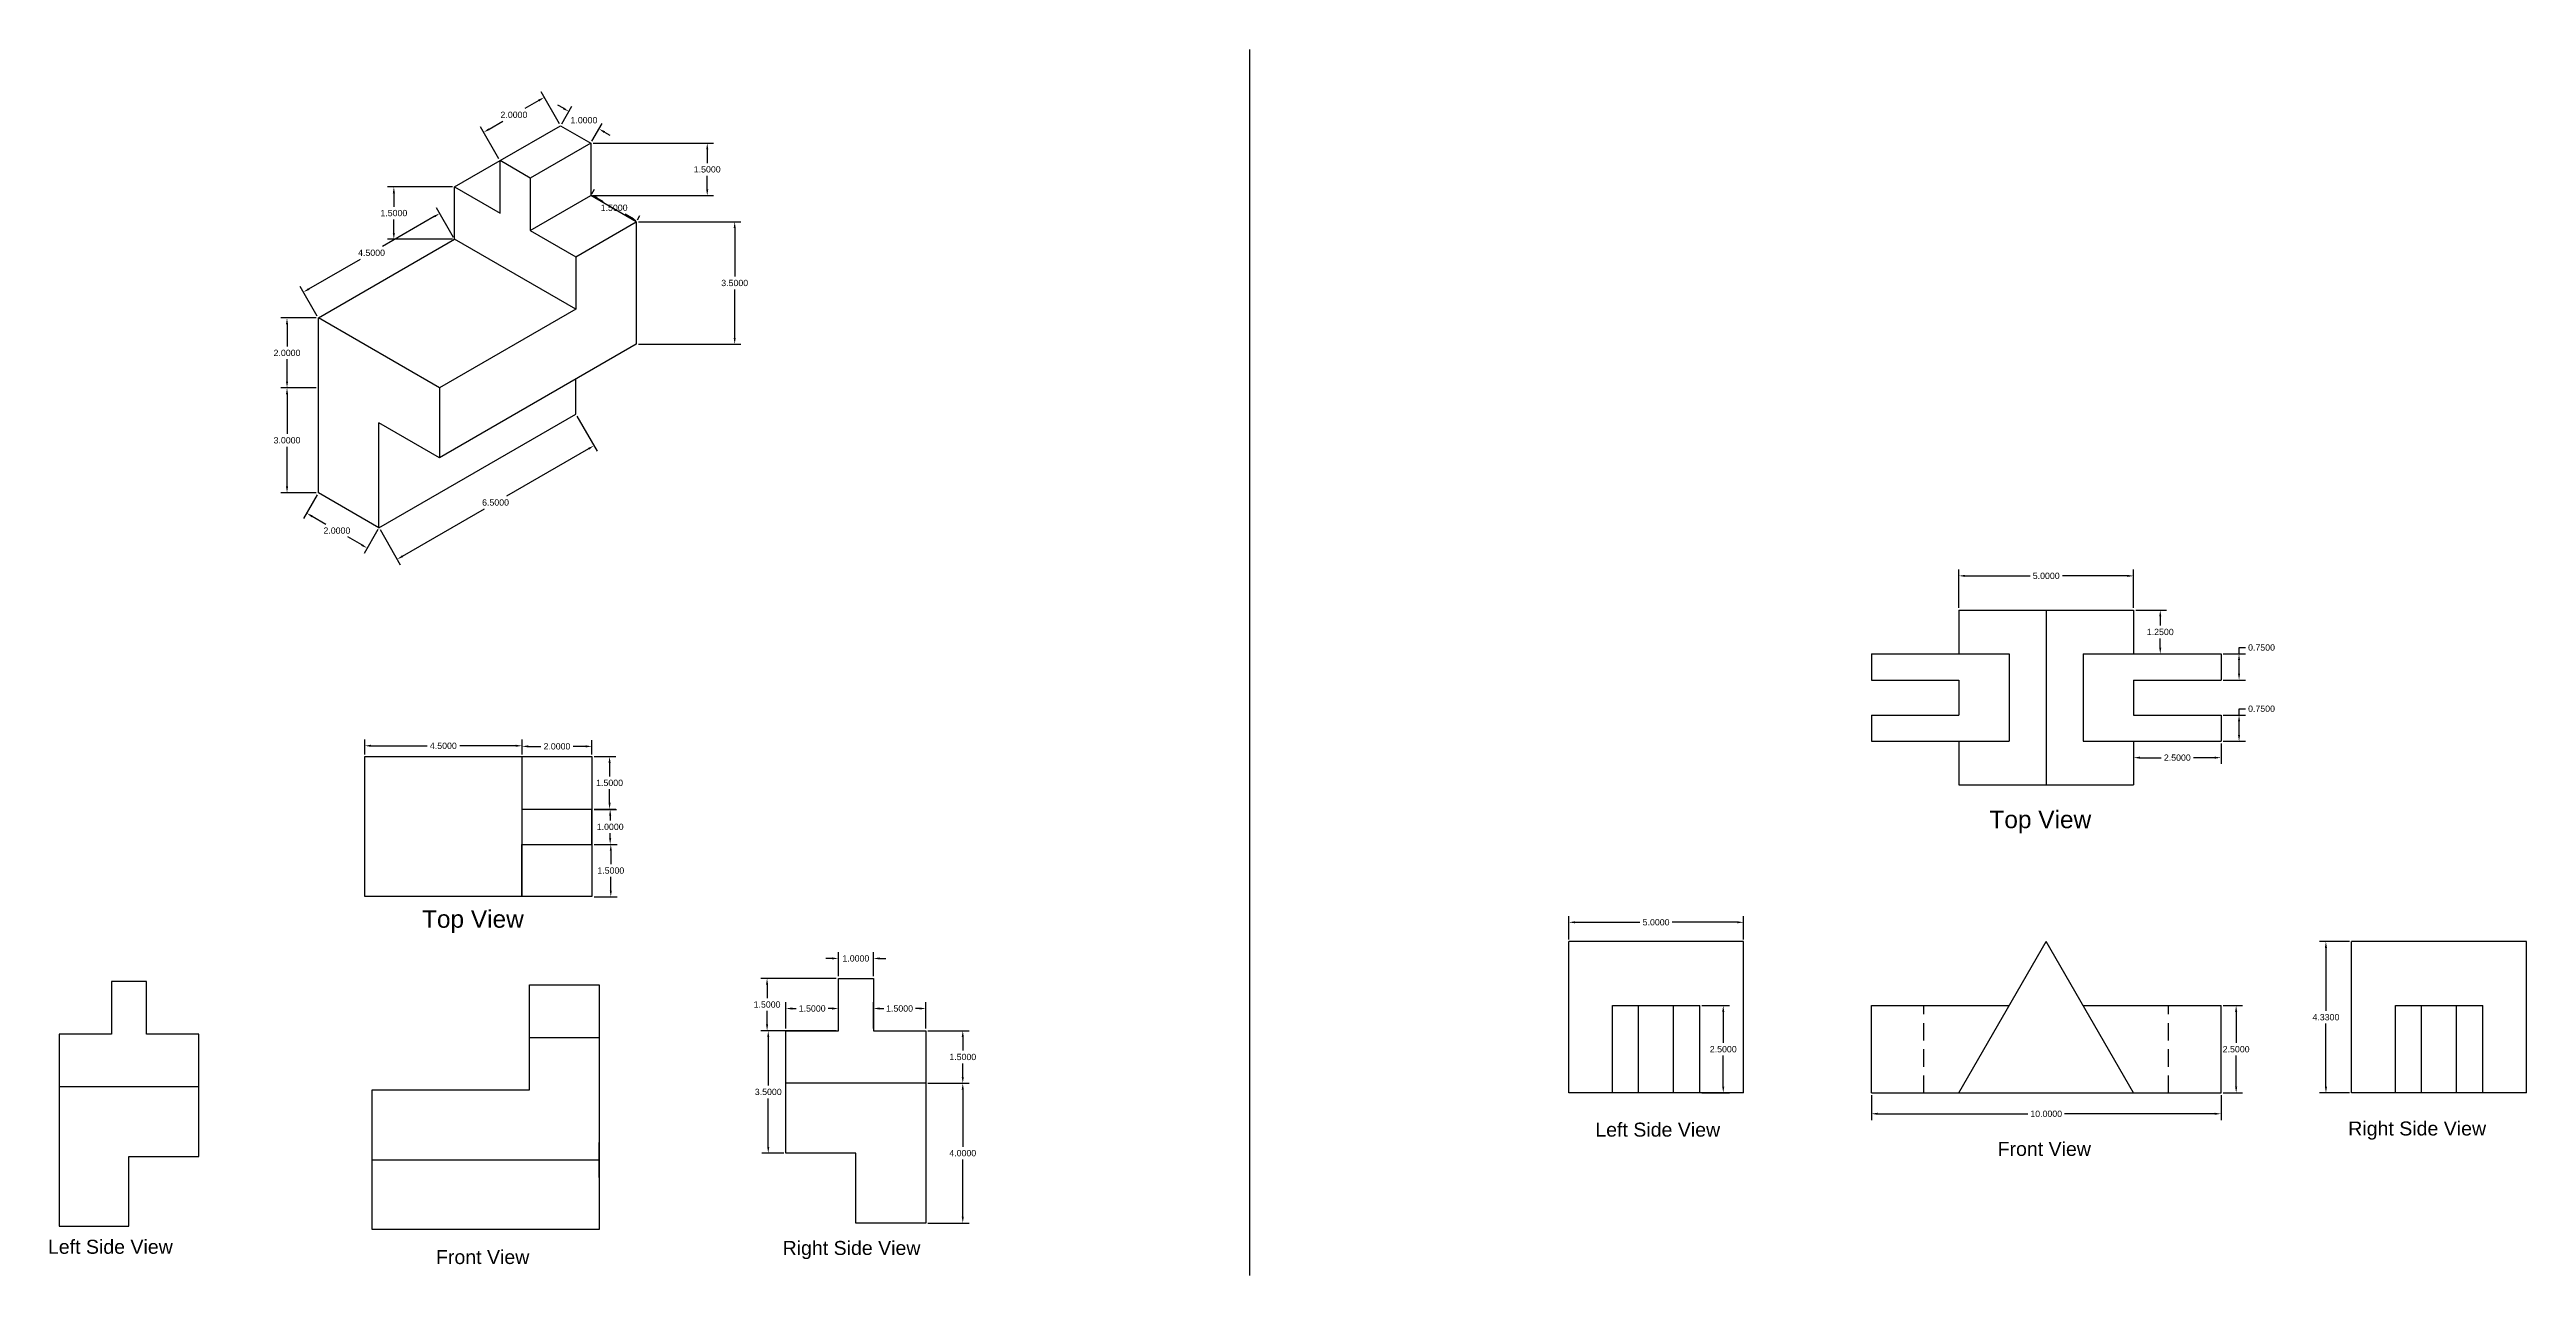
# Model space of a CAD drawing. Header units: inches. Extents: x 3 to 157, y 1 to 37.
# Drawn here: x 86.4 to 157.2, y 1.5 to 36.6 of the extents above; entities that cross this region are included whole.
import ezdxf

# ---------------------------------------------------------------- set-up
doc = ezdxf.new("R2010")
doc.units = ezdxf.units.IN
doc.header["$MEASUREMENT"] = 0
doc.linetypes.add('DASHED', pattern=[0.75, 0.5, -0.25])
doc.styles.get("Standard").update_dxf_attribs({"font": 'arial.ttf'})
doc.dimstyles.get("Standard").update_dxf_attribs({"dimtxt": 0.18, "dimasz": 0.18, "dimexe": 0.18, "dimexo": 0.0625, "dimgap": 0.09, "dimtad": 0, "dimtih": 1, "dimtoh": 1, "dimdec": 4, "dimzin": 0, "dimdsep": 46, "dimtxsty": 'Standard', "dimcen": 0.09, "dimadec": 0, "dimazin": 0, "dimtfac": 1, "dimtdec": 4, "dimtofl": 0, "dimtmove": 0, "dimatfit": 3, "dimfxl": 1, "dimtolj": 1, "dimtzin": 0, "dimarcsym": 0})

# ---------------------------------------------------------------- blocks, each defined once
blk = doc.blocks.new('*D19')
at = {"color": 0, "lineweight": -2, "transparency": 16777216}
for p, q in [((101.471, 26.094), (102.051, 25.089)), ((101.805, 25.155), (99.461, 23.802)), ((96.488, 22.085), (98.831, 23.438)), ((95.842, 22.844), (96.422, 21.839))]:
    blk.add_line(p, q, dxfattribs=at)
at = {"color": 0, "transparency": 16777216}
for points in [[(101.79, 25.181), (101.82, 25.129), (101.961, 25.245)], [(96.473, 22.111), (96.503, 22.059), (96.332, 21.995)]]:
    blk.add_solid(points, dxfattribs=at)
at = {"layer": 'Defpoints', "color": 0, "transparency": 16777216}
for p in [(101.44, 26.148), (95.81, 22.898), (96.332, 21.995)]:
    blk.add_point(p, dxfattribs=at)
at = {"color": 0, "transparency": 16777216, "insert": (99.146, 23.62), "char_height": 0.18, "attachment_point": 5}
blk.add_mtext('\\A1;6.5000', dxfattribs=at)
blk = doc.blocks.new('*D20')
at = {"color": 0, "lineweight": -2, "transparency": 16777216}
for p, q in [((94.047, 23.844), (93.652, 23.16)), ((93.898, 23.225), (94.293, 22.997)), ((95.779, 22.844), (95.384, 22.16)), ((95.318, 22.405), (94.923, 22.634))]:
    blk.add_line(p, q, dxfattribs=at)
at = {"color": 0, "transparency": 16777216}
for points in [[(93.913, 23.251), (93.883, 23.199), (93.742, 23.315)], [(95.333, 22.431), (95.303, 22.379), (95.474, 22.315)]]:
    blk.add_solid(points, dxfattribs=at)
at = {"layer": 'Defpoints', "color": 0, "transparency": 16777216}
for p in [(94.078, 23.898), (95.81, 22.898), (95.474, 22.315)]:
    blk.add_point(p, dxfattribs=at)
at = {"color": 0, "transparency": 16777216, "insert": (94.608, 22.815), "char_height": 0.18, "attachment_point": 5}
blk.add_mtext('\\A1;2.0000', dxfattribs=at)
blk = doc.blocks.new('*D21')
at = {"color": 0, "lineweight": -2, "transparency": 16777216}
for p, q in [((94.016, 26.898), (93.001, 26.898)), ((93.181, 26.718), (93.181, 25.58)), ((93.181, 24.078), (93.181, 25.216)), ((94.016, 23.898), (93.001, 23.898))]:
    blk.add_line(p, q, dxfattribs=at)
at = {"color": 0, "transparency": 16777216}
for points in [[(93.151, 26.718), (93.211, 26.718), (93.181, 26.898)], [(93.151, 24.078), (93.211, 24.078), (93.181, 23.898)]]:
    blk.add_solid(points, dxfattribs=at)
at = {"layer": 'Defpoints', "color": 0, "transparency": 16777216}
for p in [(94.078, 26.898), (93.181, 23.898), (94.078, 23.898)]:
    blk.add_point(p, dxfattribs=at)
at = {"color": 0, "transparency": 16777216, "insert": (93.181, 25.398), "char_height": 0.18, "attachment_point": 5}
blk.add_mtext('\\A1;3.0000', dxfattribs=at)
blk = doc.blocks.new('*D22')
at = {"color": 0, "lineweight": -2, "transparency": 16777216}
for p, q in [((94.016, 28.898), (93.001, 28.898)), ((93.181, 28.718), (93.181, 28.08)), ((93.181, 27.078), (93.181, 27.716)), ((94.016, 26.898), (93.001, 26.898))]:
    blk.add_line(p, q, dxfattribs=at)
at = {"color": 0, "transparency": 16777216}
for points in [[(93.151, 28.718), (93.211, 28.718), (93.181, 28.898)], [(93.151, 27.078), (93.211, 27.078), (93.181, 26.898)]]:
    blk.add_solid(points, dxfattribs=at)
at = {"layer": 'Defpoints', "color": 0, "transparency": 16777216}
for p in [(93.181, 28.898), (94.078, 28.898), (94.078, 26.898)]:
    blk.add_point(p, dxfattribs=at)
at = {"color": 0, "transparency": 16777216, "insert": (93.181, 27.898), "char_height": 0.18, "attachment_point": 5}
blk.add_mtext('\\A1;2.0000', dxfattribs=at)
blk = doc.blocks.new('*D23')
at = {"color": 0, "lineweight": -2, "transparency": 16777216}
for p, q in [((97.944, 31.202), (97.458, 32.044)), ((97.392, 31.798), (95.914, 30.945)), ((93.807, 29.728), (95.284, 30.581)), ((94.047, 28.952), (93.561, 29.794))]:
    blk.add_line(p, q, dxfattribs=at)
at = {"color": 0, "transparency": 16777216}
for points in [[(97.377, 31.824), (97.407, 31.772), (97.548, 31.888)], [(93.792, 29.754), (93.822, 29.702), (93.651, 29.638)]]:
    blk.add_solid(points, dxfattribs=at)
at = {"layer": 'Defpoints', "color": 0, "transparency": 16777216}
for p in [(97.548, 31.888), (97.975, 31.148), (94.078, 28.898)]:
    blk.add_point(p, dxfattribs=at)
at = {"color": 0, "transparency": 16777216, "insert": (95.599, 30.763), "char_height": 0.18, "attachment_point": 5}
blk.add_mtext('\\A1;4.5000', dxfattribs=at)
blk = doc.blocks.new('*D24')
at = {"color": 0, "lineweight": -2, "transparency": 16777216}
for p, q in [((97.913, 32.648), (96.057, 32.648)), ((96.237, 32.468), (96.237, 32.08)), ((96.237, 31.328), (96.237, 31.716)), ((97.913, 31.148), (96.057, 31.148))]:
    blk.add_line(p, q, dxfattribs=at)
at = {"color": 0, "transparency": 16777216}
for points in [[(96.207, 32.468), (96.267, 32.468), (96.237, 32.648)], [(96.207, 31.328), (96.267, 31.328), (96.237, 31.148)]]:
    blk.add_solid(points, dxfattribs=at)
at = {"layer": 'Defpoints', "color": 0, "transparency": 16777216}
for p in [(97.975, 32.648), (96.237, 31.148), (97.975, 31.148)]:
    blk.add_point(p, dxfattribs=at)
at = {"color": 0, "transparency": 16777216, "insert": (96.237, 31.898), "char_height": 0.18, "attachment_point": 5}
blk.add_mtext('\\A1;1.5000', dxfattribs=at)
blk = doc.blocks.new('*D25')
at = {"color": 0, "lineweight": -2, "transparency": 16777216}
for p, q in [((100.382, 35.119), (99.987, 34.891)), ((100.975, 34.452), (100.448, 35.365)), ((99.243, 33.452), (98.716, 34.365)), ((98.962, 34.299), (99.357, 34.528))]:
    blk.add_line(p, q, dxfattribs=at)
at = {"color": 0, "transparency": 16777216}
for points in [[(100.367, 35.145), (100.397, 35.093), (100.538, 35.209)], [(98.947, 34.325), (98.977, 34.273), (98.806, 34.209)]]:
    blk.add_solid(points, dxfattribs=at)
at = {"layer": 'Defpoints', "color": 0, "transparency": 16777216}
for p in [(100.538, 35.209), (101.006, 34.398), (99.274, 33.398)]:
    blk.add_point(p, dxfattribs=at)
at = {"color": 0, "transparency": 16777216, "insert": (99.672, 34.709), "char_height": 0.18, "attachment_point": 5}
blk.add_mtext('\\A1;2.0000', dxfattribs=at)
blk = doc.blocks.new('*D26')
at = {"color": 0, "lineweight": -2, "transparency": 16777216}
for p, q in [((101.086, 34.895), (100.93, 34.985)), ((101.038, 34.452), (101.331, 34.961)), ((101.904, 33.952), (102.197, 34.461)), ((102.263, 34.215), (102.419, 34.125))]:
    blk.add_line(p, q, dxfattribs=at)
at = {"color": 0, "transparency": 16777216}
for points in [[(101.101, 34.921), (101.071, 34.869), (101.241, 34.805)], [(102.278, 34.241), (102.248, 34.189), (102.107, 34.305)]]:
    blk.add_solid(points, dxfattribs=at)
at = {"layer": 'Defpoints', "color": 0, "transparency": 16777216}
for p in [(101.241, 34.805), (101.006, 34.398), (101.873, 33.898)]:
    blk.add_point(p, dxfattribs=at)
at = {"color": 0, "transparency": 16777216, "insert": (101.674, 34.555), "char_height": 0.18, "attachment_point": 5}
blk.add_mtext('\\A1;1.0000', dxfattribs=at)
blk = doc.blocks.new('*D27')
at = {"color": 0, "lineweight": -2, "transparency": 16777216}
for p, q in [((101.935, 33.898), (105.381, 33.898)), ((105.201, 33.718), (105.201, 33.33)), ((105.201, 32.578), (105.201, 32.966)), ((101.935, 32.398), (105.381, 32.398))]:
    blk.add_line(p, q, dxfattribs=at)
at = {"color": 0, "transparency": 16777216}
for points in [[(105.171, 33.718), (105.231, 33.718), (105.201, 33.898)], [(105.171, 32.578), (105.231, 32.578), (105.201, 32.398)]]:
    blk.add_solid(points, dxfattribs=at)
at = {"layer": 'Defpoints', "color": 0, "transparency": 16777216}
for p in [(101.873, 33.898), (105.201, 33.898), (101.873, 32.398)]:
    blk.add_point(p, dxfattribs=at)
at = {"color": 0, "transparency": 16777216, "insert": (105.201, 33.148), "char_height": 0.18, "attachment_point": 5}
blk.add_mtext('\\A1;1.5000', dxfattribs=at)
blk = doc.blocks.new('*D28')
at = {"color": 0, "lineweight": -2, "transparency": 16777216}
for p, q in [((101.904, 32.452), (101.978, 32.581)), ((102.044, 32.335), (102.223, 32.232)), ((103.031, 31.765), (102.853, 31.868)), ((103.203, 31.702), (103.277, 31.831))]:
    blk.add_line(p, q, dxfattribs=at)
at = {"color": 0, "transparency": 16777216}
for points in [[(102.059, 32.361), (102.029, 32.309), (101.888, 32.425)], [(103.046, 31.791), (103.016, 31.739), (103.187, 31.675)]]:
    blk.add_solid(points, dxfattribs=at)
at = {"layer": 'Defpoints', "color": 0, "transparency": 16777216}
for p in [(101.873, 32.398), (103.172, 31.648), (103.187, 31.675)]:
    blk.add_point(p, dxfattribs=at)
at = {"color": 0, "transparency": 16777216, "insert": (102.538, 32.05), "char_height": 0.18, "attachment_point": 5}
blk.add_mtext('\\A1;1.5000', dxfattribs=at)
blk = doc.blocks.new('*D29')
at = {"color": 0, "lineweight": -2, "transparency": 16777216}
for p, q in [((103.234, 31.648), (106.167, 31.648)), ((105.987, 31.468), (105.987, 30.08)), ((105.987, 28.328), (105.987, 29.716)), ((103.234, 28.148), (106.167, 28.148))]:
    blk.add_line(p, q, dxfattribs=at)
at = {"color": 0, "transparency": 16777216}
for points in [[(105.957, 31.468), (106.017, 31.468), (105.987, 31.648)], [(105.957, 28.328), (106.017, 28.328), (105.987, 28.148)]]:
    blk.add_solid(points, dxfattribs=at)
at = {"layer": 'Defpoints', "color": 0, "transparency": 16777216}
for p in [(103.172, 31.648), (105.987, 31.648), (103.172, 28.148)]:
    blk.add_point(p, dxfattribs=at)
at = {"color": 0, "transparency": 16777216, "insert": (105.987, 29.898), "char_height": 0.18, "attachment_point": 5}
blk.add_mtext('\\A1;3.5000', dxfattribs=at)
blk = doc.blocks.new('*D55')
at = {"color": 0, "linetype": 'Continuous', "lineweight": -2, "transparency": 16777216}
for p, q in [((138.502, 6.668), (138.502, 5.955)), ((148.502, 6.668), (148.502, 5.955)), ((138.682, 6.135), (142.978, 6.135)), ((148.322, 6.135), (144.027, 6.135))]:
    blk.add_line(p, q, dxfattribs=at)
at = {"color": 0, "linetype": 'Continuous', "transparency": 16777216}
for points in [[(138.682, 6.165), (138.682, 6.105), (138.502, 6.135)], [(148.322, 6.165), (148.322, 6.105), (148.502, 6.135)]]:
    blk.add_solid(points, dxfattribs=at)
at = {"layer": 'Defpoints', "color": 0, "linetype": 'Continuous', "transparency": 16777216}
for p in [(138.502, 6.731), (148.502, 6.731), (148.502, 6.135)]:
    blk.add_point(p, dxfattribs=at)
at = {"color": 0, "linetype": 'Continuous', "transparency": 16777216, "insert": (143.502, 6.135), "char_height": 0.18, "attachment_point": 5}
blk.add_mtext('\\A1;10.0000', dxfattribs=at)
blk = doc.blocks.new('*D56')
at = {"color": 0, "linetype": 'Continuous', "lineweight": -2, "transparency": 16777216}
for p, q in [((148.565, 9.231), (149.115, 9.231)), ((148.935, 9.051), (148.935, 8.163)), ((148.935, 6.911), (148.935, 7.799)), ((148.565, 6.731), (149.115, 6.731))]:
    blk.add_line(p, q, dxfattribs=at)
at = {"color": 0, "linetype": 'Continuous', "transparency": 16777216}
for points in [[(148.905, 9.051), (148.965, 9.051), (148.935, 9.231)], [(148.905, 6.911), (148.965, 6.911), (148.935, 6.731)]]:
    blk.add_solid(points, dxfattribs=at)
at = {"layer": 'Defpoints', "color": 0, "linetype": 'Continuous', "transparency": 16777216}
for p in [(148.502, 9.231), (148.935, 9.231), (148.502, 6.731)]:
    blk.add_point(p, dxfattribs=at)
at = {"color": 0, "linetype": 'Continuous', "transparency": 16777216, "insert": (148.935, 7.981), "char_height": 0.18, "attachment_point": 5}
blk.add_mtext('\\A1;2.5000', dxfattribs=at)
blk = doc.blocks.new('*D57')
at = {"color": 0, "linetype": 'Continuous', "lineweight": -2, "transparency": 16777216}
for p, q in [((152.177, 11.061), (151.323, 11.061)), ((151.503, 10.881), (151.503, 9.078)), ((151.503, 6.911), (151.503, 8.714)), ((152.177, 6.731), (151.323, 6.731))]:
    blk.add_line(p, q, dxfattribs=at)
at = {"color": 0, "linetype": 'Continuous', "transparency": 16777216}
for points in [[(151.473, 10.881), (151.533, 10.881), (151.503, 11.061)], [(151.473, 6.911), (151.533, 6.911), (151.503, 6.731)]]:
    blk.add_solid(points, dxfattribs=at)
at = {"layer": 'Defpoints', "color": 0, "linetype": 'Continuous', "transparency": 16777216}
for p in [(151.503, 11.061), (152.239, 11.061), (152.239, 6.731)]:
    blk.add_point(p, dxfattribs=at)
at = {"color": 0, "linetype": 'Continuous', "transparency": 16777216, "insert": (151.503, 8.896), "char_height": 0.18, "attachment_point": 5}
blk.add_mtext('\\A1;4.3300', dxfattribs=at)
blk = doc.blocks.new('*D58')
at = {"color": 0, "linetype": 'Continuous', "lineweight": -2, "transparency": 16777216}
for p, q in [((133.655, 9.231), (134.444, 9.231)), ((134.264, 9.051), (134.264, 8.163)), ((134.264, 6.911), (134.264, 7.799)), ((133.655, 6.731), (134.444, 6.731))]:
    blk.add_line(p, q, dxfattribs=at)
at = {"color": 0, "linetype": 'Continuous', "transparency": 16777216}
for points in [[(134.234, 9.051), (134.294, 9.051), (134.264, 9.231)], [(134.234, 6.911), (134.294, 6.911), (134.264, 6.731)]]:
    blk.add_solid(points, dxfattribs=at)
at = {"layer": 'Defpoints', "color": 0, "linetype": 'Continuous', "transparency": 16777216}
for p in [(133.593, 9.231), (133.593, 6.731), (134.264, 6.731)]:
    blk.add_point(p, dxfattribs=at)
at = {"color": 0, "linetype": 'Continuous', "transparency": 16777216, "insert": (134.264, 7.981), "char_height": 0.18, "attachment_point": 5}
blk.add_mtext('\\A1;2.5000', dxfattribs=at)
blk = doc.blocks.new('*D59')
at = {"color": 0, "linetype": 'Continuous', "lineweight": -2, "transparency": 16777216}
for p, q in [((129.843, 11.123), (129.843, 11.792)), ((130.023, 11.612), (131.88, 11.612)), ((134.663, 11.612), (132.806, 11.612)), ((134.843, 11.123), (134.843, 11.792))]:
    blk.add_line(p, q, dxfattribs=at)
at = {"color": 0, "linetype": 'Continuous', "transparency": 16777216}
for points in [[(130.023, 11.642), (130.023, 11.582), (129.843, 11.612)], [(134.663, 11.642), (134.663, 11.582), (134.843, 11.612)]]:
    blk.add_solid(points, dxfattribs=at)
at = {"layer": 'Defpoints', "color": 0, "linetype": 'Continuous', "transparency": 16777216}
for p in [(129.843, 11.612), (129.843, 11.061), (134.843, 11.061)]:
    blk.add_point(p, dxfattribs=at)
at = {"color": 0, "linetype": 'Continuous', "transparency": 16777216, "insert": (132.343, 11.612), "char_height": 0.18, "attachment_point": 5}
blk.add_mtext('\\A1;5.0000', dxfattribs=at)
blk = doc.blocks.new('*D60')
at = {"color": 0, "linetype": 'Continuous', "lineweight": -2, "transparency": 16777216}
for p, q in [((141.002, 20.604), (141.002, 21.701)), ((141.182, 21.521), (143.039, 21.521)), ((145.822, 21.521), (143.966, 21.521)), ((146.002, 20.604), (146.002, 21.701))]:
    blk.add_line(p, q, dxfattribs=at)
at = {"color": 0, "linetype": 'Continuous', "transparency": 16777216}
for points in [[(141.182, 21.551), (141.182, 21.491), (141.002, 21.521)], [(145.822, 21.551), (145.822, 21.491), (146.002, 21.521)]]:
    blk.add_solid(points, dxfattribs=at)
at = {"layer": 'Defpoints', "color": 0, "linetype": 'Continuous', "transparency": 16777216}
for p in [(146.002, 21.521), (141.002, 20.541), (146.002, 20.541)]:
    blk.add_point(p, dxfattribs=at)
at = {"color": 0, "linetype": 'Continuous', "transparency": 16777216, "insert": (143.502, 21.521), "char_height": 0.18, "attachment_point": 5}
blk.add_mtext('\\A1;5.0000', dxfattribs=at)
blk = doc.blocks.new('*D61')
at = {"color": 0, "linetype": 'Continuous', "lineweight": -2, "transparency": 16777216}
for p, q in [((146.065, 20.541), (146.944, 20.541)), ((146.764, 20.361), (146.764, 20.098)), ((146.065, 19.291), (146.944, 19.291)), ((146.764, 19.471), (146.764, 19.734))]:
    blk.add_line(p, q, dxfattribs=at)
at = {"color": 0, "linetype": 'Continuous', "transparency": 16777216}
for points in [[(146.734, 20.361), (146.794, 20.361), (146.764, 20.541)], [(146.734, 19.471), (146.794, 19.471), (146.764, 19.291)]]:
    blk.add_solid(points, dxfattribs=at)
at = {"layer": 'Defpoints', "color": 0, "linetype": 'Continuous', "transparency": 16777216}
for p in [(146.002, 20.541), (146.764, 20.541), (146.002, 19.291)]:
    blk.add_point(p, dxfattribs=at)
at = {"color": 0, "linetype": 'Continuous', "transparency": 16777216, "insert": (146.764, 19.916), "char_height": 0.18, "attachment_point": 5}
blk.add_mtext('\\A1;1.2500', dxfattribs=at)
blk = doc.blocks.new('*D62')
at = {"color": 0, "linetype": 'Continuous', "lineweight": -2, "transparency": 16777216}
for p, q in [((148.565, 19.291), (149.198, 19.291)), ((149.018, 19.291), (149.018, 19.471)), ((149.018, 19.471), (149.198, 19.471)), ((148.565, 18.541), (149.198, 18.541)), ((149.018, 18.721), (149.018, 19.111))]:
    blk.add_line(p, q, dxfattribs=at)
at = {"color": 0, "linetype": 'Continuous', "transparency": 16777216}
for points in [[(148.988, 19.111), (149.048, 19.111), (149.018, 19.291)], [(148.988, 18.721), (149.048, 18.721), (149.018, 18.541)]]:
    blk.add_solid(points, dxfattribs=at)
at = {"layer": 'Defpoints', "color": 0, "linetype": 'Continuous', "transparency": 16777216}
for p in [(148.502, 19.291), (149.018, 19.291), (148.502, 18.541)]:
    blk.add_point(p, dxfattribs=at)
at = {"color": 0, "linetype": 'Continuous', "transparency": 16777216, "insert": (149.661, 19.471), "char_height": 0.18, "attachment_point": 5}
blk.add_mtext('\\A1;0.7500', dxfattribs=at)
blk = doc.blocks.new('*D63')
at = {"color": 0, "linetype": 'Continuous', "lineweight": -2, "transparency": 16777216}
for p, q in [((149.018, 17.541), (149.018, 17.721)), ((149.018, 17.721), (149.198, 17.721)), ((148.565, 17.541), (149.198, 17.541)), ((149.018, 16.971), (149.018, 17.361)), ((148.565, 16.791), (149.198, 16.791))]:
    blk.add_line(p, q, dxfattribs=at)
at = {"color": 0, "linetype": 'Continuous', "transparency": 16777216}
for points in [[(148.988, 17.361), (149.048, 17.361), (149.018, 17.541)], [(148.988, 16.971), (149.048, 16.971), (149.018, 16.791)]]:
    blk.add_solid(points, dxfattribs=at)
at = {"layer": 'Defpoints', "color": 0, "linetype": 'Continuous', "transparency": 16777216}
for p in [(148.502, 17.541), (149.018, 17.541), (148.502, 16.791)]:
    blk.add_point(p, dxfattribs=at)
at = {"color": 0, "linetype": 'Continuous', "transparency": 16777216, "insert": (149.661, 17.721), "char_height": 0.18, "attachment_point": 5}
blk.add_mtext('\\A1;0.7500', dxfattribs=at)
blk = doc.blocks.new('*D64')
at = {"color": 0, "linetype": 'Continuous', "lineweight": -2, "transparency": 16777216}
for p, q in [((146.002, 16.729), (146.002, 16.141)), ((146.182, 16.321), (146.788, 16.321)), ((148.322, 16.321), (147.717, 16.321)), ((148.502, 16.729), (148.502, 16.141))]:
    blk.add_line(p, q, dxfattribs=at)
at = {"color": 0, "linetype": 'Continuous', "transparency": 16777216}
for points in [[(146.182, 16.351), (146.182, 16.291), (146.002, 16.321)], [(148.322, 16.351), (148.322, 16.291), (148.502, 16.321)]]:
    blk.add_solid(points, dxfattribs=at)
at = {"layer": 'Defpoints', "color": 0, "linetype": 'Continuous', "transparency": 16777216}
for p in [(146.002, 16.791), (148.502, 16.791), (148.502, 16.321)]:
    blk.add_point(p, dxfattribs=at)
at = {"color": 0, "linetype": 'Continuous', "transparency": 16777216, "insert": (147.252, 16.321), "char_height": 0.18, "attachment_point": 5}
blk.add_mtext('\\A1;2.5000', dxfattribs=at)
blk = doc.blocks.new('*D65')
at = {"color": 0, "lineweight": -2, "transparency": 16777216}
for p, q in [((101.965, 16.35), (102.588, 16.35)), ((102.408, 16.17), (102.408, 15.782)), ((102.408, 15.03), (102.408, 15.418)), ((101.965, 14.85), (102.588, 14.85))]:
    blk.add_line(p, q, dxfattribs=at)
at = {"color": 0, "transparency": 16777216}
for points in [[(102.378, 16.17), (102.438, 16.17), (102.408, 16.35)], [(102.378, 15.03), (102.438, 15.03), (102.408, 14.85)]]:
    blk.add_solid(points, dxfattribs=at)
at = {"layer": 'Defpoints', "color": 0, "transparency": 16777216}
for p in [(101.903, 16.35), (101.903, 14.85), (102.408, 14.85)]:
    blk.add_point(p, dxfattribs=at)
at = {"color": 0, "transparency": 16777216, "insert": (102.408, 15.6), "char_height": 0.18, "attachment_point": 5}
blk.add_mtext('\\A1;1.5000', dxfattribs=at)
blk = doc.blocks.new('*D66')
at = {"color": 0, "lineweight": -2, "transparency": 16777216}
for p, q in [((101.965, 14.841), (102.605, 14.841)), ((102.425, 14.661), (102.425, 14.523)), ((101.965, 13.841), (102.605, 13.841)), ((102.425, 14.021), (102.425, 14.159))]:
    blk.add_line(p, q, dxfattribs=at)
at = {"color": 0, "transparency": 16777216}
for points in [[(102.395, 14.661), (102.455, 14.661), (102.425, 14.841)], [(102.395, 14.021), (102.455, 14.021), (102.425, 13.841)]]:
    blk.add_solid(points, dxfattribs=at)
at = {"layer": 'Defpoints', "color": 0, "transparency": 16777216}
for p in [(101.903, 14.841), (101.903, 13.841), (102.425, 13.841)]:
    blk.add_point(p, dxfattribs=at)
at = {"color": 0, "transparency": 16777216, "insert": (102.425, 14.341), "char_height": 0.18, "attachment_point": 5}
blk.add_mtext('\\A1;1.0000', dxfattribs=at)
blk = doc.blocks.new('*D67')
at = {"color": 0, "lineweight": -2, "transparency": 16777216}
for p, q in [((101.965, 13.841), (102.623, 13.841)), ((102.443, 13.661), (102.443, 13.273)), ((102.443, 12.521), (102.443, 12.909)), ((101.965, 12.341), (102.623, 12.341))]:
    blk.add_line(p, q, dxfattribs=at)
at = {"color": 0, "transparency": 16777216}
for points in [[(102.413, 13.661), (102.473, 13.661), (102.443, 13.841)], [(102.413, 12.521), (102.473, 12.521), (102.443, 12.341)]]:
    blk.add_solid(points, dxfattribs=at)
at = {"layer": 'Defpoints', "color": 0, "transparency": 16777216}
for p in [(101.903, 13.841), (101.903, 12.341), (102.443, 12.341)]:
    blk.add_point(p, dxfattribs=at)
at = {"color": 0, "transparency": 16777216, "insert": (102.443, 13.091), "char_height": 0.18, "attachment_point": 5}
blk.add_mtext('\\A1;1.5000', dxfattribs=at)
blk = doc.blocks.new('*D68')
at = {"color": 0, "lineweight": -2, "transparency": 16777216}
for p, q in [((95.403, 16.412), (95.403, 16.841)), ((95.583, 16.661), (97.186, 16.661)), ((99.723, 16.661), (98.12, 16.661)), ((99.903, 16.412), (99.903, 16.841))]:
    blk.add_line(p, q, dxfattribs=at)
at = {"color": 0, "transparency": 16777216}
for points in [[(95.583, 16.691), (95.583, 16.631), (95.403, 16.661)], [(99.723, 16.691), (99.723, 16.631), (99.903, 16.661)]]:
    blk.add_solid(points, dxfattribs=at)
at = {"layer": 'Defpoints', "color": 0, "transparency": 16777216}
for p in [(95.403, 16.35), (99.903, 16.661), (99.903, 16.35)]:
    blk.add_point(p, dxfattribs=at)
at = {"color": 0, "transparency": 16777216, "insert": (97.653, 16.661), "char_height": 0.18, "attachment_point": 5}
blk.add_mtext('\\A1;4.5000', dxfattribs=at)
blk = doc.blocks.new('*D69')
at = {"color": 0, "lineweight": -2, "transparency": 16777216}
for p, q in [((99.903, 16.412), (99.903, 16.824)), ((100.083, 16.644), (100.438, 16.644)), ((101.723, 16.644), (101.367, 16.644)), ((101.903, 16.412), (101.903, 16.824))]:
    blk.add_line(p, q, dxfattribs=at)
at = {"color": 0, "transparency": 16777216}
for points in [[(100.083, 16.674), (100.083, 16.614), (99.903, 16.644)], [(101.723, 16.674), (101.723, 16.614), (101.903, 16.644)]]:
    blk.add_solid(points, dxfattribs=at)
at = {"layer": 'Defpoints', "color": 0, "transparency": 16777216}
for p in [(99.903, 16.35), (101.903, 16.644), (101.903, 16.35)]:
    blk.add_point(p, dxfattribs=at)
at = {"color": 0, "transparency": 16777216, "insert": (100.903, 16.644), "char_height": 0.18, "attachment_point": 5}
blk.add_mtext('\\A1;2.0000', dxfattribs=at)
blk = doc.blocks.new('*D70')
at = {"color": 0, "lineweight": -2, "transparency": 16777216}
for p, q in [((109.953, 8.572), (109.953, 9.326)), ((111.453, 8.572), (111.453, 9.326)), ((110.133, 9.146), (110.248, 9.146)), ((111.273, 9.146), (111.158, 9.146))]:
    blk.add_line(p, q, dxfattribs=at)
at = {"color": 0, "transparency": 16777216}
for points in [[(110.133, 9.176), (110.133, 9.116), (109.953, 9.146)], [(111.273, 9.176), (111.273, 9.116), (111.453, 9.146)]]:
    blk.add_solid(points, dxfattribs=at)
at = {"layer": 'Defpoints', "color": 0, "transparency": 16777216}
for p in [(109.953, 8.509), (111.453, 9.146), (111.453, 8.509)]:
    blk.add_point(p, dxfattribs=at)
at = {"color": 0, "transparency": 16777216, "insert": (110.703, 9.146), "char_height": 0.18, "attachment_point": 5}
blk.add_mtext('\\A1;1.5000', dxfattribs=at)
blk = doc.blocks.new('*D71')
at = {"color": 0, "lineweight": -2, "transparency": 16777216}
for p, q in [((108.953, 10.072), (108.953, 10.758)), ((109.953, 10.072), (109.953, 10.758)), ((108.773, 10.578), (108.593, 10.578)), ((110.133, 10.578), (110.313, 10.578))]:
    blk.add_line(p, q, dxfattribs=at)
at = {"color": 0, "transparency": 16777216}
for points in [[(108.773, 10.608), (108.773, 10.548), (108.953, 10.578)], [(110.133, 10.608), (110.133, 10.548), (109.953, 10.578)]]:
    blk.add_solid(points, dxfattribs=at)
at = {"layer": 'Defpoints', "color": 0, "transparency": 16777216}
for p in [(108.953, 10.009), (109.953, 10.578), (109.953, 10.009)]:
    blk.add_point(p, dxfattribs=at)
at = {"color": 0, "transparency": 16777216, "insert": (109.453, 10.578), "char_height": 0.18, "attachment_point": 5}
blk.add_mtext('\\A1;1.0000', dxfattribs=at)
blk = doc.blocks.new('*D72')
at = {"color": 0, "lineweight": -2, "transparency": 16777216}
for p, q in [((108.891, 10.009), (106.733, 10.009)), ((106.913, 9.829), (106.913, 9.441)), ((108.891, 8.509), (106.733, 8.509)), ((106.913, 8.689), (106.913, 9.077))]:
    blk.add_line(p, q, dxfattribs=at)
at = {"color": 0, "transparency": 16777216}
for points in [[(106.883, 9.829), (106.943, 9.829), (106.913, 10.009)], [(106.883, 8.689), (106.943, 8.689), (106.913, 8.509)]]:
    blk.add_solid(points, dxfattribs=at)
at = {"layer": 'Defpoints', "color": 0, "transparency": 16777216}
for p in [(106.913, 10.009), (108.953, 10.009), (108.953, 8.509)]:
    blk.add_point(p, dxfattribs=at)
at = {"color": 0, "transparency": 16777216, "insert": (106.913, 9.259), "char_height": 0.18, "attachment_point": 5}
blk.add_mtext('\\A1;1.5000', dxfattribs=at)
blk = doc.blocks.new('*D73')
at = {"color": 0, "lineweight": -2, "transparency": 16777216}
for p, q in [((107.453, 8.572), (107.453, 9.326)), ((108.953, 8.572), (108.953, 9.326)), ((107.633, 9.146), (107.748, 9.146)), ((108.773, 9.146), (108.658, 9.146))]:
    blk.add_line(p, q, dxfattribs=at)
at = {"color": 0, "transparency": 16777216}
for points in [[(107.633, 9.176), (107.633, 9.116), (107.453, 9.146)], [(108.773, 9.176), (108.773, 9.116), (108.953, 9.146)]]:
    blk.add_solid(points, dxfattribs=at)
at = {"layer": 'Defpoints', "color": 0, "transparency": 16777216}
for p in [(107.453, 8.509), (108.953, 9.146), (108.953, 8.509)]:
    blk.add_point(p, dxfattribs=at)
at = {"color": 0, "transparency": 16777216, "insert": (108.203, 9.146), "char_height": 0.18, "attachment_point": 5}
blk.add_mtext('\\A1;1.5000', dxfattribs=at)
blk = doc.blocks.new('*D74')
at = {"color": 0, "lineweight": -2, "transparency": 16777216}
for p, q in [((107.391, 8.509), (106.767, 8.509)), ((106.947, 8.329), (106.947, 6.941)), ((106.947, 5.189), (106.947, 6.577)), ((107.391, 5.009), (106.767, 5.009))]:
    blk.add_line(p, q, dxfattribs=at)
at = {"color": 0, "transparency": 16777216}
for points in [[(106.917, 8.329), (106.977, 8.329), (106.947, 8.509)], [(106.917, 5.189), (106.977, 5.189), (106.947, 5.009)]]:
    blk.add_solid(points, dxfattribs=at)
at = {"layer": 'Defpoints', "color": 0, "transparency": 16777216}
for p in [(106.947, 8.509), (107.453, 8.509), (107.453, 5.009)]:
    blk.add_point(p, dxfattribs=at)
at = {"color": 0, "transparency": 16777216, "insert": (106.947, 6.759), "char_height": 0.18, "attachment_point": 5}
blk.add_mtext('\\A1;3.5000', dxfattribs=at)
blk = doc.blocks.new('*D75')
at = {"color": 0, "lineweight": -2, "transparency": 16777216}
for p, q in [((111.516, 7.009), (112.691, 7.009)), ((112.511, 6.829), (112.511, 5.191)), ((112.511, 3.189), (112.511, 4.827)), ((111.516, 3.009), (112.691, 3.009))]:
    blk.add_line(p, q, dxfattribs=at)
at = {"color": 0, "transparency": 16777216}
for points in [[(112.481, 6.829), (112.541, 6.829), (112.511, 7.009)], [(112.481, 3.189), (112.541, 3.189), (112.511, 3.009)]]:
    blk.add_solid(points, dxfattribs=at)
at = {"layer": 'Defpoints', "color": 0, "transparency": 16777216}
for p in [(111.453, 7.009), (111.453, 3.009), (112.511, 3.009)]:
    blk.add_point(p, dxfattribs=at)
at = {"color": 0, "transparency": 16777216, "insert": (112.511, 5.009), "char_height": 0.18, "attachment_point": 5}
blk.add_mtext('\\A1;4.0000', dxfattribs=at)
blk = doc.blocks.new('*D76')
at = {"color": 0, "lineweight": -2, "transparency": 16777216}
for p, q in [((111.516, 8.509), (112.691, 8.509)), ((112.511, 8.329), (112.511, 7.941)), ((112.511, 7.189), (112.511, 7.577)), ((111.516, 7.009), (112.691, 7.009))]:
    blk.add_line(p, q, dxfattribs=at)
at = {"color": 0, "transparency": 16777216}
for points in [[(112.481, 8.329), (112.541, 8.329), (112.511, 8.509)], [(112.481, 7.189), (112.541, 7.189), (112.511, 7.009)]]:
    blk.add_solid(points, dxfattribs=at)
at = {"layer": 'Defpoints', "color": 0, "transparency": 16777216}
for p in [(111.453, 8.509), (111.453, 7.009), (112.511, 7.009)]:
    blk.add_point(p, dxfattribs=at)
at = {"color": 0, "transparency": 16777216, "insert": (112.511, 7.759), "char_height": 0.18, "attachment_point": 5}
blk.add_mtext('\\A1;1.5000', dxfattribs=at)

msp = doc.modelspace()

# ---------------------------------------------------------------- linework, layer by layer
for p, q in [((120.71342, 36.57627), (120.71342, 1.51057)), ((99.27444, 33.39803), (101.00649, 34.39803)), ((101.00649, 34.39803), (101.87252, 33.89803)), ((97.9754, 32.64803), (99.27444, 33.39803)), ((99.27444, 31.89803), (99.27444, 33.39803)), ((100.14046, 32.89803), (99.27444, 33.39803)), ((101.87252, 33.89803), (100.14046, 32.89803)), ((101.87252, 33.89803), (101.87252, 32.39803)), ((97.9754, 31.14803), (97.9754, 32.64803)), ((97.9754, 32.64803), (99.27444, 31.89803)), ((100.14046, 32.89803), (100.14046, 31.39803)), ((100.14046, 31.39803), (101.87252, 32.39803)), ((103.17155, 31.64803), (101.87252, 32.39803)), ((100.14046, 31.39803), (101.4395, 30.64803)), ((101.4395, 30.64803), (103.17155, 31.64803)), ((103.17155, 31.64803), (103.17155, 28.14803)), ((94.07829, 28.89803), (97.9754, 31.14803)), ((101.4395, 29.14803), (97.9754, 31.14803)), ((101.4395, 30.64803), (101.4395, 29.14803)), ((101.4395, 29.14803), (97.54239, 26.89803)), ((94.07829, 26.89803), (94.07829, 28.89803)), ((97.54239, 26.89803), (94.07829, 28.89803)), ((103.17155, 28.14803), (97.54239, 24.89803)), ((101.4395, 26.14803), (101.4395, 27.14803)), ((94.07829, 23.89803), (94.07829, 26.89803)), ((97.54239, 26.89803), (97.54239, 24.89803)), ((95.81034, 22.89803), (101.4395, 26.14803)), ((95.81034, 22.89803), (95.81034, 25.89803)), ((97.54239, 24.89803), (95.81034, 25.89803)), ((95.81034, 22.89803), (94.07829, 23.89803)), ((95.40263, 16.34999), (101.90263, 16.34999)), ((95.40263, 12.34999), (95.40263, 16.34999)), ((95.40263, 16.34999), (99.90263, 16.34999)), ((99.90263, 16.34999), (99.90263, 12.34132)), ((101.90263, 16.34999), (101.90263, 12.34999)), ((101.90263, 14.84132), (99.90263, 14.84132)), ((101.90263, 13.84132), (101.90263, 14.84132)), ((99.90263, 12.34132), (99.90263, 13.84132)), ((99.90263, 13.84132), (101.90263, 13.84132)), ((101.90263, 12.34999), (95.40263, 12.34999)), ((129.84296, 6.73075), (129.84296, 11.06075)), ((134.84296, 11.06075), (129.84296, 11.06075)), ((134.84296, 6.73075), (134.84296, 11.06075)), ((141.00249, 6.73075), (143.50249, 11.06075)), ((146.00249, 6.73075), (143.50249, 11.06075)), ((152.23923, 6.73075), (152.23923, 11.06075)), ((157.23923, 11.06075), (152.23923, 11.06075)), ((157.23923, 6.73075), (157.23923, 11.06075)), ((108.95325, 8.50905), (108.95325, 10.00905)), ((108.95325, 10.00905), (109.95325, 10.00905)), ((109.95325, 10.00905), (109.95325, 8.50905)), ((89.15899, 9.91718), (88.15899, 9.91718)), ((88.15899, 9.91718), (88.15899, 8.41718)), ((89.15899, 8.41718), (89.15899, 9.91718)), ((100.11364, 8.3212), (100.11364, 9.8212)), ((100.11364, 9.8212), (102.11364, 9.8212)), ((102.11364, 9.8212), (102.11364, 8.3212)), ((131.09296, 9.23075), (133.59296, 9.23075)), ((131.09296, 6.73075), (131.09296, 9.23075)), ((131.84296, 6.73075), (131.84296, 9.23075)), ((132.84296, 6.73075), (132.84296, 9.23075)), ((133.59296, 6.73075), (133.59296, 9.23075)), ((138.50249, 9.23075), (142.44591, 9.23075)), ((138.50249, 6.73075), (138.50249, 9.23075)), ((144.55907, 9.23075), (148.50249, 9.23075)), ((148.50249, 6.73075), (148.50249, 9.23075)), ((153.48923, 9.23075), (155.98923, 9.23075)), ((153.48923, 6.73075), (153.48923, 9.23075)), ((154.23923, 6.73075), (154.23923, 9.23075)), ((155.23923, 6.73075), (155.23923, 9.23075)), ((155.98923, 6.73075), (155.98923, 9.23075)), ((107.45325, 5.00905), (107.45325, 8.50905)), ((107.45325, 8.50905), (108.95325, 8.50905)), ((109.95325, 8.50905), (111.45325, 8.50905)), ((111.45325, 8.50905), (111.45325, 3.00905)), ((111.45325, 8.50905), (111.45325, 7.00905)), ((88.15899, 8.41718), (86.65899, 8.41718)), ((86.65899, 8.41718), (86.65899, 2.91718)), ((86.65899, 8.41718), (86.65899, 6.91718)), ((90.65899, 8.41718), (89.15899, 8.41718)), ((90.65899, 4.91718), (90.65899, 8.41718)), ((100.11364, 6.8212), (100.11364, 8.3212)), ((100.11364, 8.3212), (102.11364, 8.3212)), ((102.11364, 8.3212), (102.11364, 6.8212)), ((86.65899, 6.91718), (90.65899, 6.91718)), ((95.61364, 6.8212), (100.11364, 6.8212)), ((95.61364, 2.8212), (95.61364, 6.8212)), ((95.61364, 6.8212), (100.11364, 6.8212)), ((102.11364, 6.8212), (102.11364, 2.8212)), ((111.45325, 7.00905), (107.45325, 7.00905)), ((134.84296, 6.73075), (129.84296, 6.73075)), ((138.50249, 6.73075), (148.50249, 6.73075)), ((157.23923, 6.73075), (152.23923, 6.73075)), ((102.11364, 4.31253), (102.11364, 5.31253)), ((109.45325, 5.00905), (107.45325, 5.00905)), ((109.45325, 3.00905), (109.45325, 5.00905)), ((88.65899, 2.91718), (88.65899, 4.91718)), ((88.65899, 4.91718), (90.65899, 4.91718)), ((95.61364, 2.8212), (95.61364, 4.8212)), ((95.61364, 4.8212), (102.12932, 4.8212)), ((86.65899, 2.91718), (88.65899, 2.91718)), ((111.45325, 3.00905), (109.45325, 3.00905)), ((102.11364, 2.8212), (95.61364, 2.8212)), ((100.11364, 2.8212), (100.11364, 2.81253)), ((100.11364, 2.81253), (100.11364, 2.8212))]:
    msp.add_line(p, q)
at = {"linetype": 'Continuous'}
for p, q in [((141.00249, 20.54132), (146.00249, 20.54132)), ((141.00249, 20.54132), (141.00249, 19.29132)), ((143.50249, 20.54132), (143.50249, 15.54132)), ((146.00249, 20.54132), (146.00249, 19.29132)), ((138.50249, 19.29132), (142.44591, 19.29132)), ((138.50249, 19.29132), (138.50249, 18.54132)), ((142.44591, 19.29132), (142.44591, 16.79132)), ((144.55907, 19.29132), (148.50249, 19.29132)), ((144.55907, 19.29132), (144.55907, 16.79132)), ((148.50249, 19.29132), (148.50249, 18.54132)), ((138.50249, 18.54132), (141.00249, 18.54132)), ((141.00249, 18.54132), (141.00249, 17.54132)), ((146.00249, 18.54132), (148.50249, 18.54132)), ((146.00249, 18.54132), (146.00249, 17.54132)), ((138.50249, 17.54132), (141.00249, 17.54132)), ((138.50249, 17.54132), (138.50249, 16.79132)), ((146.00249, 17.54132), (148.50249, 17.54132)), ((148.50249, 17.54132), (148.50249, 16.79132)), ((138.50249, 16.79132), (142.44591, 16.79132)), ((141.00249, 16.79132), (141.00249, 15.54132)), ((144.55907, 16.79132), (148.50249, 16.79132)), ((146.00249, 16.79132), (146.00249, 15.54132)), ((141.00249, 15.54132), (146.00249, 15.54132))]:
    msp.add_line(p, q, dxfattribs=at)
at = {"linetype": 'DASHED'}
for p, q in [((140.00249, 6.73075), (140.00249, 9.23075)), ((147.00249, 6.73075), (147.00249, 9.23075))]:
    msp.add_line(p, q, dxfattribs=at)

# ---------------------------------------------------------------- texts
at = {"attachment_point": 1}
for s, width, insert, char_height in [('\\pt6.5;Top View', 6.6220336, (141.8777, 14.80378), 0.5), ('\\pt6.5;Top View', 6.6220336, (97.04242, 11.95691), 0.5), ('\\pt4.8;Left Side View', 5.3168655, (130.60391, 5.88105), 0.4), ('\\pt4.8;Right Side View', 5.3168655, (152.14074, 5.91418), 0.4), ('\\pt4.8;Front View', 5.3168655, (142.11095, 5.33036), 0.4), ('\\pt4.8;Left Side View', 5.3168655, (86.34238, 2.5305), 0.4), ('\\pt4.8;Front View', 5.3168655, (97.44296, 2.23765), 0.4), ('\\pt4.8;Right Side View', 5.3168655, (107.35657, 2.49728), 0.4)]:
    msp.add_mtext_dynamic_manual_height_columns(s, width=width, gutter_width=1, heights=[0], dxfattribs=dict(at, insert=insert, char_height=char_height))

# ---------------------------------------------------------------- dimensions: what is measured, and where the dimension line sits
for p1, p2, distance, picture, middle in [((99.27444, 33.39803), (101.00649, 34.39803), 0.93691, '*D25', (99.67201, 34.70942)), ((101.87252, 33.89803), (101.00649, 34.39803), -0.4699, '*D26', (101.67445, 34.55497)), ((101.87252, 32.39803), (101.87252, 33.89803), -3.32865, '*D27', (105.20117, 33.14803)), ((97.9754, 32.64803), (97.9754, 31.14803), -1.73819, '*D24', (96.23721, 31.89803)), ((94.07829, 28.89803), (97.9754, 31.14803), 0.85484, '*D23', (95.59942, 30.76334)), ((101.87252, 32.39803), (103.17155, 31.64803), 0.03125, '*D28', (102.53766, 32.05009)), ((103.17155, 28.14803), (103.17155, 31.64803), -2.81541, '*D29', (105.98697, 29.89803)), ((94.07829, 26.89803), (94.07829, 28.89803), 0.89697, '*D22', (93.18132, 27.89803)), ((94.07829, 26.89803), (94.07829, 23.89803), -0.89697, '*D21', (93.18132, 25.39803)), ((101.4395, 26.14803), (95.81034, 22.89803), 1.0428, '*D19', (99.14632, 23.61993)), ((94.07829, 23.89803), (95.81034, 22.89803), -0.67271, '*D20', (94.60796, 22.81544))]:
    dim = msp.add_aligned_dim(p1=p1, p2=p2, distance=distance, dimstyle='Standard')
    dim.commit()
    dim.dimension.update_dxf_attribs({"geometry": picture, "text_midpoint": middle})
at = {"linetype": 'Continuous'}
for base, p1, p2, picture, middle in [((146.00249, 21.52096), (141.00249, 20.54132), (146.00249, 20.54132), '*D60', (143.50249, 21.52096)), ((148.50249, 16.32121), (146.00249, 16.79132), (148.50249, 16.79132), '*D64', (147.25249, 16.32121)), ((129.84296, 11.61214), (134.84296, 11.06075), (129.84296, 11.06075), '*D59', (132.34296, 11.61214)), ((148.50249, 6.13503), (138.50249, 6.73075), (148.50249, 6.73075), '*D55', (143.50249, 6.13503))]:
    dim = msp.add_linear_dim(base=base, p1=p1, p2=p2, dimstyle='Standard', dxfattribs=at)
    dim.commit()
    dim.dimension.update_dxf_attribs({"geometry": picture, "text_midpoint": middle})
for base, p1, p2, picture, middle in [((146.76392, 20.54132), (146.00249, 19.29132), (146.00249, 20.54132), '*D61', (146.76392, 19.91632)), ((149.01754, 19.29132), (148.50249, 18.54132), (148.50249, 19.29132), '*D62', (149.66086, 19.47132)), ((149.01754, 17.54132), (148.50249, 16.79132), (148.50249, 17.54132), '*D63', (149.66086, 17.72132)), ((151.50291, 11.06075), (152.23923, 6.73075), (152.23923, 11.06075), '*D57', (151.50291, 8.89575)), ((134.26371, 6.73075), (133.59296, 9.23075), (133.59296, 6.73075), '*D58', (134.26371, 7.98075)), ((148.93516, 9.23075), (148.50249, 6.73075), (148.50249, 9.23075), '*D56', (148.93516, 7.98075))]:
    dim = msp.add_linear_dim(base=base, p1=p1, p2=p2, angle=90, dimstyle='Standard', dxfattribs=at)
    dim.commit()
    dim.dimension.update_dxf_attribs({"geometry": picture, "text_midpoint": middle})
for base, p1, p2, picture, middle in [((99.90263, 16.66136), (95.40263, 16.34999), (99.90263, 16.34999), '*D68', (97.65263, 16.66136)), ((101.90263, 16.64367), (99.90263, 16.34999), (101.90263, 16.34999), '*D69', (100.90263, 16.64367)), ((109.95325, 10.57785), (108.95325, 10.00905), (109.95325, 10.00905), '*D71', (109.45325, 10.57785)), ((108.95325, 9.14592), (107.45325, 8.50905), (108.95325, 8.50905), '*D73', (108.20325, 9.14592)), ((111.45325, 9.14592), (109.95325, 8.50905), (111.45325, 8.50905), '*D70', (110.70325, 9.14592))]:
    dim = msp.add_linear_dim(base=base, p1=p1, p2=p2, dimstyle='Standard')
    dim.commit()
    dim.dimension.update_dxf_attribs({"geometry": picture, "text_midpoint": middle})
for base, p1, p2, picture, middle in [((102.40758, 14.84999), (101.90263, 16.34999), (101.90263, 14.84999), '*D65', (102.40758, 15.59999)), ((102.42528, 13.84132), (101.90263, 14.84132), (101.90263, 13.84132), '*D66', (102.42528, 14.34132)), ((102.44299, 12.34132), (101.90263, 13.84132), (101.90263, 12.34132), '*D67', (102.44299, 13.09132)), ((106.91332, 10.00905), (108.95325, 8.50905), (108.95325, 10.00905), '*D72', (106.91332, 9.25905)), ((106.94745, 8.50905), (107.45325, 5.00905), (107.45325, 8.50905), '*D74', (106.94745, 6.75905)), ((112.51143, 7.00905), (111.45325, 8.50905), (111.45325, 7.00905), '*D76', (112.51143, 7.75905)), ((112.51143, 3.00905), (111.45325, 7.00905), (111.45325, 3.00905), '*D75', (112.51143, 5.00905))]:
    dim = msp.add_linear_dim(base=base, p1=p1, p2=p2, angle=90, dimstyle='Standard')
    dim.commit()
    dim.dimension.update_dxf_attribs({"geometry": picture, "text_midpoint": middle})

doc.saveas('drawing.dxf')
